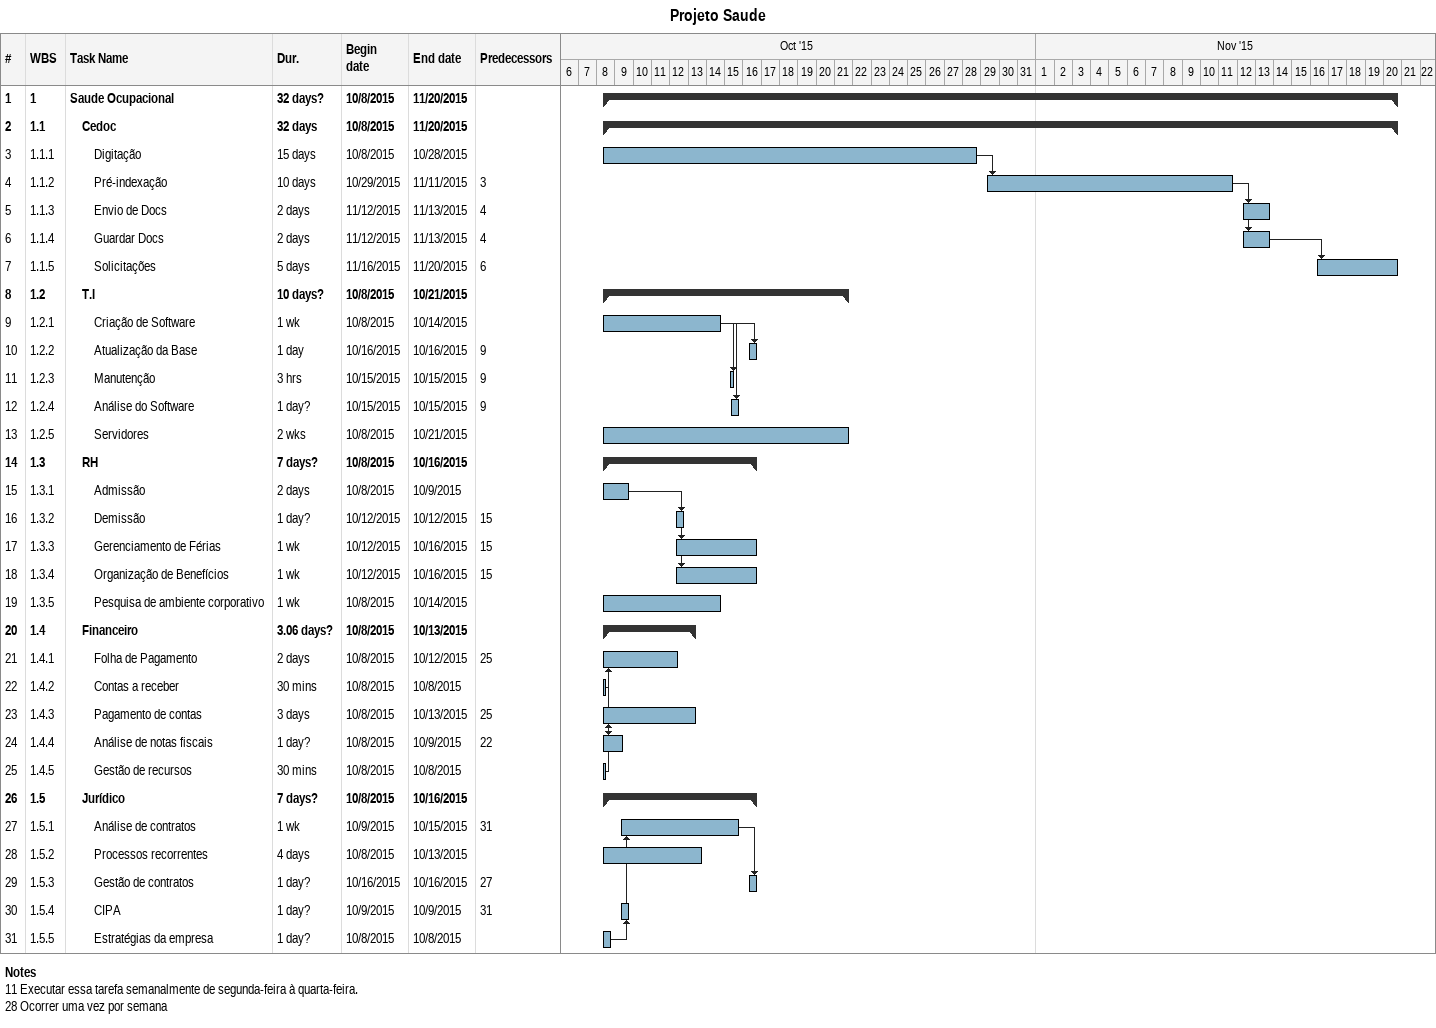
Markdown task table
Projeto Saude

| ID | WBS | Task | Duration | Start | Finish | Predecessors |
|---|---|---|---|---|---|---|
| 1 | 1 | **Saude Ocupacional** | 32d? | 2015-10-08 | 2015-11-20 |  |
| 2 | 1.1 | **Cedoc** | 32d | 2015-10-08 | 2015-11-20 |  |
| 3 | 1.1.1 | Digitação | 15d | 2015-10-08 | 2015-10-28 |  |
| 4 | 1.1.2 | Pré-indexação | 10d | 2015-10-29 | 2015-11-11 | 3 |
| 5 | 1.1.3 | Envio de Docs | 2d | 2015-11-12 | 2015-11-13 | 4 |
| 6 | 1.1.4 | Guardar Docs | 2d | 2015-11-12 | 2015-11-13 | 4 |
| 7 | 1.1.5 | Solicitações | 5d | 2015-11-16 | 2015-11-20 | 6 |
| 8 | 1.2 | **T.I** | 10d? | 2015-10-08 | 2015-10-21 |  |
| 9 | 1.2.1 | Criação de Software | 1w | 2015-10-08 | 2015-10-14 |  |
| 10 | 1.2.2 | Atualização da Base | 1d | 2015-10-16 | 2015-10-16 | 9 |
| 11 | 1.2.3 | Manutenção | 3h | 2015-10-15 | 2015-10-15 | 9 |
| 12 | 1.2.4 | Análise do Software | 1d? | 2015-10-15 | 2015-10-15 | 9 |
| 13 | 1.2.5 | Servidores | 2w | 2015-10-08 | 2015-10-21 |  |
| 14 | 1.3 | **RH** | 7d? | 2015-10-08 | 2015-10-16 |  |
| 15 | 1.3.1 | Admissão | 2d | 2015-10-08 | 2015-10-09 |  |
| 16 | 1.3.2 | Demissão | 1d? | 2015-10-12 | 2015-10-12 | 15 |
| 17 | 1.3.3 | Gerenciamento de Férias | 1w | 2015-10-12 | 2015-10-16 | 15 |
| 18 | 1.3.4 | Organização de Benefícios | 1w | 2015-10-12 | 2015-10-16 | 15 |
| 19 | 1.3.5 | Pesquisa de ambiente corporativo | 1w | 2015-10-08 | 2015-10-14 |  |
| 20 | 1.4 | **Financeiro** | 3.06d? | 2015-10-08 | 2015-10-13 |  |
| 21 | 1.4.1 | Folha de Pagamento | 2d | 2015-10-08 | 2015-10-12 | 25 |
| 22 | 1.4.2 | Contas a receber | 30min | 2015-10-08 | 2015-10-08 |  |
| 23 | 1.4.3 | Pagamento de contas | 3d | 2015-10-08 | 2015-10-13 | 25 |
| 24 | 1.4.4 | Análise de notas fiscais | 1d? | 2015-10-08 | 2015-10-09 | 22 |
| 25 | 1.4.5 | Gestão de recursos | 30min | 2015-10-08 | 2015-10-08 |  |
| 26 | 1.5 | **Jurídico** | 7d? | 2015-10-08 | 2015-10-16 |  |
| 27 | 1.5.1 | Análise de contratos | 1w | 2015-10-09 | 2015-10-15 | 31 |
| 28 | 1.5.2 | Processos recorrentes | 4d | 2015-10-08 | 2015-10-13 |  |
| 29 | 1.5.3 | Gestão de contratos | 1d? | 2015-10-16 | 2015-10-16 | 27 |
| 30 | 1.5.4 | CIPA | 1d? | 2015-10-09 | 2015-10-09 | 31 |
| 31 | 1.5.5 | Estratégias da empresa | 1d? | 2015-10-08 | 2015-10-08 |  |

Notes
- 11: Executar essa tarefa semanalmente de segunda-feira à quarta-feira.
- 28: Ocorrer uma vez por semana
